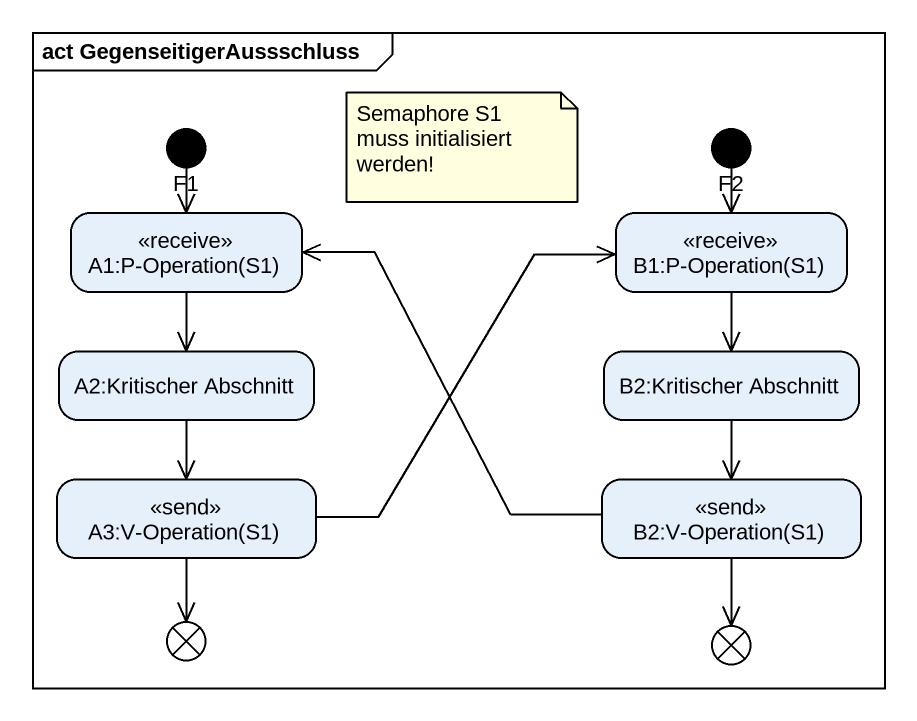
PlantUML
@startuml
mainframe act GegenseitigerAussschluss
hide empty description
state "A1:P-Operation(S1)" as A1_P_Operation_S1 <<receive>>
state F1 <<start>>
state "B1:P-Operation(S1)" as B1_P_Operation_S1 <<receive>>
state F2 <<start>>
state "A2:Kritischer Abschnitt" as A2_Kritischer_Abschnitt
state "B2:Kritischer Abschnitt" as B2_Kritischer_Abschnitt
state "A3:V-Operation(S1)" as A3_V_Operation_S1 <<send>>
state "B2:V-Operation(S1)" as B2_V_Operation_S1 <<send>>
state flowfinal1 <<end>>
state flowfinal2 <<end>>
A1_P_Operation_S1 --> A2_Kritischer_Abschnitt
F1 --> A1_P_Operation_S1
B1_P_Operation_S1 --> B2_Kritischer_Abschnitt
F2 --> B1_P_Operation_S1
A2_Kritischer_Abschnitt --> A3_V_Operation_S1
B2_Kritischer_Abschnitt --> B2_V_Operation_S1
A3_V_Operation_S1 -right-> B1_P_Operation_S1
A3_V_Operation_S1 --> flowfinal1
B2_V_Operation_S1 -left-> A1_P_Operation_S1
B2_V_Operation_S1 --> flowfinal2
note as N1
  Semaphore S1 muss initialisiert werden!
end note
@enduml
